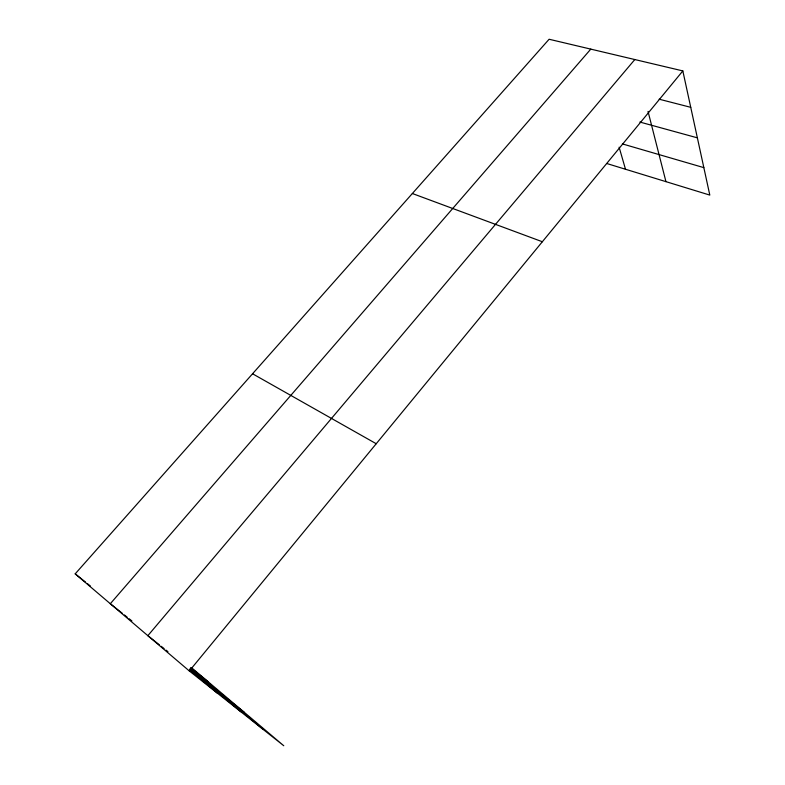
<?xml version="1.0" encoding="UTF-8"?>
<svg xmlns="http://www.w3.org/2000/svg" width="785" height="785" viewBox="0 0 785 785"><rect width="100%" height="100%" fill="white"/><g stroke="black" fill="none" stroke-linecap="round" stroke-linejoin="round"><path stroke-width="1.18" d="M189.342 670.979L682.832 70.915L549.107 39.25L75.193 573.855L189.342 670.979L283.777 745.75L191.923 668.015M634.82 59.542L147.855 635.683L159.335 644.809M590.791 49.121L110.312 603.734L122.509 613.468M659.145 99.195L690.751 107.329M639.863 122.048L697.374 137.836M622.368 143.9L703.851 167.637M606.825 163.525L709.807 195.092L682.832 70.915M412.351 193.512L542.347 241.741M252.564 373.778L376.231 443.731M161.249 646.33L164.114 648.606M166.027 650.127L167.941 651.648M189.882 669.085L244.38 712.407M124.383 614.959L127.199 617.206M129.083 618.708L131.89 620.955M190.716 667.858L208.417 681.969M75.193 573.855L85.614 582.195M87.508 583.706L90.353 585.983M190.726 668.045L263.289 729.53M190.235 668.83L240.809 711.73M189.587 669.566L217.514 693.283M619.13 147.207L625.498 169.246M648.037 111.421L665.945 181.649"/></g></svg>
